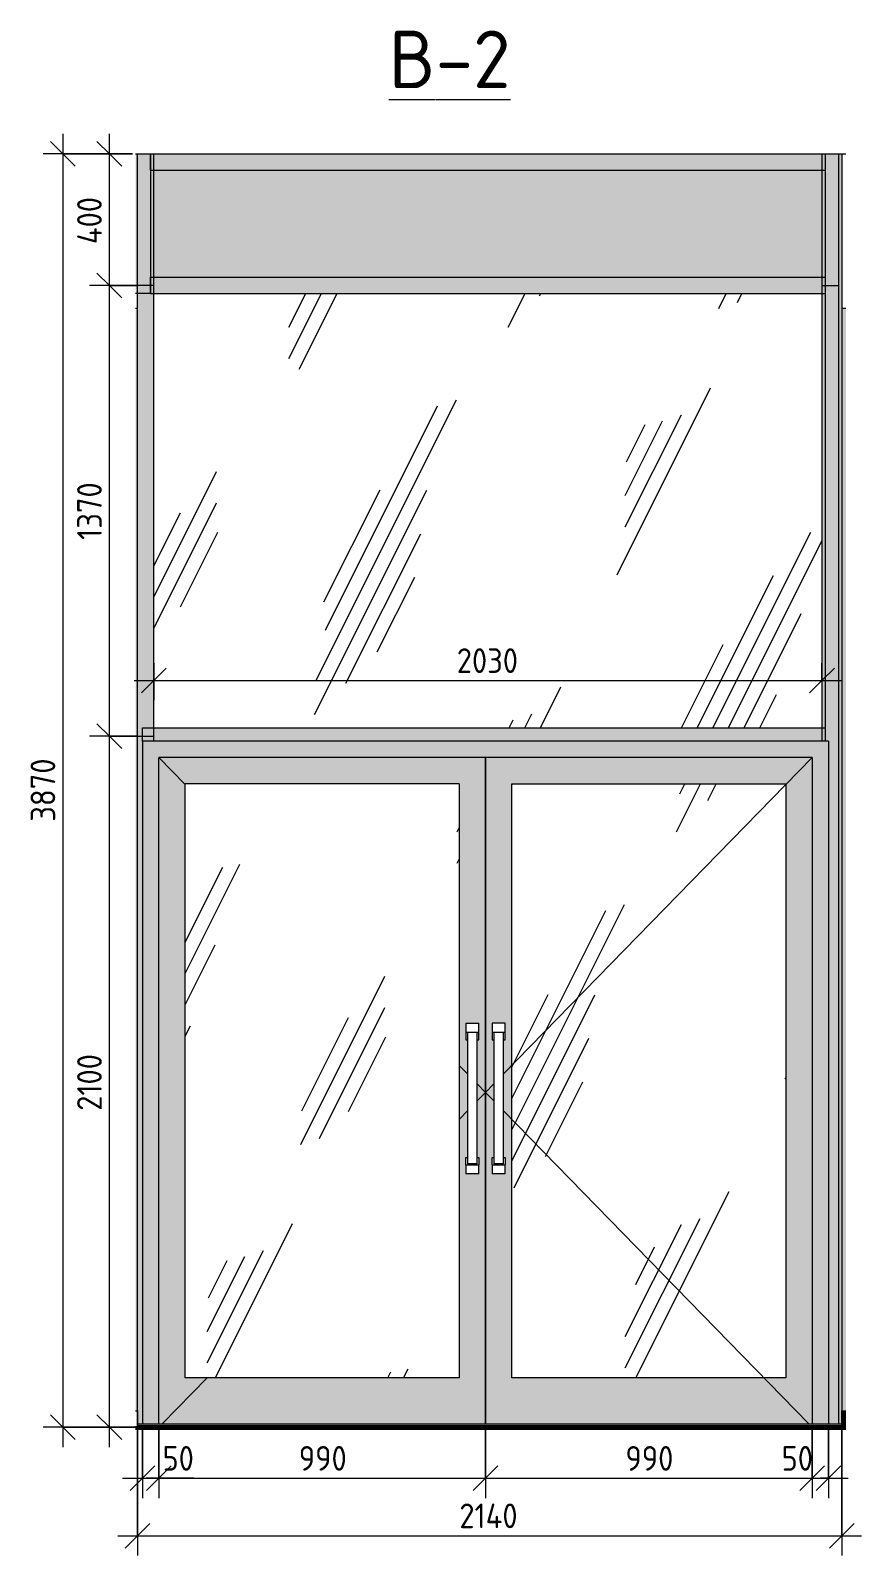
# Model space of a CAD drawing. Header units: millimetres. Extents: x 1399 to 16487, y 7988 to 12644.
# Drawn here: x 13962 to 16487, y 8010 to 12644 of the extents above; entities that cross this region are included whole.
import ezdxf

# ---------------------------------------------------------------- set-up
doc = ezdxf.new("R2010")
doc.units = ezdxf.units.MM
for name, color, linetype, lineweight in [('A-ANNO-DIMS', 7, 'Continuous', 9), ('A-ANNO-DIMS-50', 7, 'Continuous', 9), ('A-DOOR-1', 7, 'Continuous', 9), ('A-FLOR', 7, 'Continuous', 9), ('A-GENM', 7, 'Continuous', 9), ('A-GLAZ-CURT', 7, 'Continuous', 9), ('A-GLAZ-CWMG', 7, 'Continuous', 9), ('A-WALL-PATT', 7, 'Continuous', 9), ('I-WALL', 7, 'Continuous', 9), ('Ограждение', 7, 'Continuous', 9), ('Поручни', 7, 'Continuous', 9)]:
    doc.layers.add(name, color=color, linetype=linetype, lineweight=lineweight)
for name, color, linetype, lineweight, true_color in [('A-DOOR-GLAZ', 7, 'Continuous', 9, 0x8080ff), ('A-FLOR-FNSH-1', 7, 'Continuous', 25, 0x3c3c3c), ('G-ANNO-TEXT-1', 7, 'Continuous', 9, 0x3c3c3c)]:
    doc.layers.add(name, color=color, linetype=linetype, lineweight=lineweight, true_color=true_color)
doc.styles.add('GOST Common', font='GOST_Common.ttf', dxfattribs={"height": 175})
doc.styles.add('ISOCPEUR', font='isocpeur.ttf', dxfattribs={"width": 0.9, "height": 75})
doc.dimstyles.new('ISO-1_5', dxfattribs={"dimscale": 304.8, "dimtxt": 74.698588, "dimasz": 0.246063, "dimexe": 0.19685, "dimexo": 0, "dimgap": 0, "dimtad": 1, "dimdec": 0, "dimrnd": 10, "dimzin": 0, "dimdsep": 46, "dimtxsty": 'ISOCPEUR', "dimblk1": 'OBLIQUE', "dimblk2": 'OBLIQUE', "dimsah": 1, "dimcen": 0.09, "dimdle": 0.19685, "dimazin": 0, "dimtfac": 1, "dimtdec": 4, "dimtix": 1, "dimtmove": 0, "dimatfit": 3, "dimfxl": 1, "dimtvp": 1, "dimtolj": 1, "dimtzin": 0, "dimarcsym": 2})
doc.dimstyles.new('ISO-1_5_1', dxfattribs={"dimscale": 304.8, "dimtxt": 74.698588, "dimasz": 0.246063, "dimexe": 0.19685, "dimexo": 0, "dimgap": 0, "dimtad": 1, "dimdec": 0, "dimrnd": 10, "dimzin": 0, "dimdsep": 46, "dimtxsty": 'ISOCPEUR', "dimblk1": 'OBLIQUE', "dimblk2": 'OBLIQUE', "dimsah": 1, "dimcen": 0.09, "dimdle": 0.19685, "dimazin": 0, "dimtfac": 1, "dimtdec": 4, "dimtix": 1, "dimtmove": 1, "dimatfit": 3, "dimfxl": 1, "dimtvp": 1, "dimtolj": 1, "dimtzin": 0, "dimarcsym": 2})
pattern_1 = [(63.435, (-8888.9, 63.5), (-511.17, 1533.5), [635, -381, 635, -381, -807.81]), (63.435, (-8888.9, 63.5), (-511.17, 1533.5), [-2032, 254, -553.8]), (63.435, (-8920.7, 95.2), (-511.17, 1533.5), [508, -635, 381, -381, -934.81]), (63.435, (-8920.7, 95.2), (-511.17, 1533.5), [-1905, 444.5, -490.3]), (63.435, (-8920.7, 190.5), (-511.17, 1533.5), [381, -762, 254, -381, -1061.81]), (63.435, (-8920.7, 190.5), (-511.17, 1533.5), [-1778, 571.5, -490.3]), (63.435, (-8825.4, 95.2), (-511.17, 1533.5), [381, -762, 317.5, -12809.3]), (63.435, (-8730.2, 190.5), (-511.17, 1533.5), [190.5, -952.5, 127, -12999.8]), (63.435, (-8888.9, 349.2), (-511.17, 1533.5), [127, -952.5, 127, -508, -1125.31]), (63.435, (-8888.9, 349.2), (-511.17, 1533.5), [-1714.5, 317.5, -807.8]), (63.435, (-8317.4, 254), (-511.17, 1533.5), [635, -952.5, 762, -503.01]), (63.435, (-8317.4, 158.8), (-511.17, 1533.5), [889, -635, 952.5, -376.01]), (63.435, (-8253.9, 190.5), (-511.17, 1533.5), [1016, -508, 762, -553.81]), (63.435, (-8158.7, 285.8), (-511.17, 1533.5), [635, -889, 508, -807.81]), (63.435, (-8253.9, 476.2), (-511.17, 1533.5), [317.5, -1270, 381, -871.31]), (63.435, (-8063.4, 381), (-511.17, 1533.5), [254, -1270, 254, -1061.81])]

# ---------------------------------------------------------------- blocks, each defined once
blk = doc.blocks.new('Плинтус - Плинтус темный _ст_школа_-33366196-В-2 3 этаж')
at = {"layer": 'A-GENM'}
for p, q in [((-10135.9, 8450), (-10130, 8450)), ((-10130, 8450), (-10130, 8400))]:
    blk.add_line(p, q, dxfattribs=at)
blk = doc.blocks.new('Плинтус - Плинтус темный _ст_школа_-32864431-В-2 3 этаж')
at = {"layer": 'A-GENM'}
blk.add_hatch(color=256, dxfattribs=at).paths.add_polyline_path([(-7990, 8400), (-7977.5, 8400), (-7977.5, 8450), (-7990, 8450), (-7990, 8404)])
for p, q in [((-7990, 8450), (-7977.5, 8450)), ((-7990, 8410), (-7990, 8450)), ((-7990, 8400), (-7990, 8404))]:
    blk.add_line(p, q, dxfattribs=at)
blk = doc.blocks.new('Прямоугольный импост - Импост структурный с накладкой - 160мм Темный-31239214-В-2 3 этаж')
at = {"layer": 'A-GLAZ-CWMG'}
h = blk.add_hatch(color=256, dxfattribs=at)
h.paths.add_polyline_path([(-8030, 8400), (-8000, 8400), (-8000, 8404), (-8030, 8404)])
h.paths.add_polyline_path([(-8000, 8410), (-8000, 10500), (-8050, 10500), (-8050, 10485), (-8030, 10485), (-8030, 8410)])
for p, q in [((-8050, 10500), (-8050, 10485)), ((-8000, 10500), (-8000, 8410)), ((-8000, 8404), (-8000, 8400))]:
    blk.add_line(p, q, dxfattribs=at)
blk = doc.blocks.new('Прямоугольный импост - Импост структурный с накладкой - 160мм Темный-32469895-В-2 3 этаж')
at = {"layer": 'A-GLAZ-CWMG'}
blk.add_hatch(color=256, dxfattribs=at).paths.add_polyline_path([(-10080, 11895), (-10080, 12220), (-10090, 12220), (-10090, 11895)])
for p, q in [((-10130, 11870), (-10130, 12270)), ((-10080, 11870), (-10080, 12270)), ((-10080, 11870), (-10130, 11870))]:
    blk.add_line(p, q, dxfattribs=at)
blk = doc.blocks.new('Дверь_Витражная_остекление_ - ДВН_ДАО_Главный вход_1800 в свету 5-32258809-В-2 3 этаж')
at = {"layer": 'A-DOOR-1'}
h = blk.add_hatch(color=256, dxfattribs=at)
h.paths.add_polyline_path([(-10065, 8400), (-10065, 8404), (-10115, 8404), (-10115, 8400), (-10080, 8400)])
h.paths.add_polyline_path([(-8050, 8400), (-8030, 8400), (-8030.1, 8404), (-8080, 8404), (-8080, 8400)])
h.paths.add_polyline_path([(-10080, 8410), (-10065, 8410), (-10065, 10435), (-8080, 10435), (-8080, 8410), (-8030, 8410), (-8030, 10485), (-10115, 10485), (-10114.8, 8410)])
h = blk.add_hatch(color=256, dxfattribs=at)
h.paths.add_polyline_path([(-10065, 8400), (-10018, 8400), (-10018, 8402), (-9072.5, 8402), (-9072.5, 8404), (-10065, 8404), (-10065, 8403.3)])
h.paths.add_polyline_path([(-9985, 8410), (-9072.5, 8410), (-9072.5, 10435), (-10065, 10435), (-10065, 8410), (-10059.7, 8410)])
h.paths.add_polyline_path([(-9152.5, 8550), (-9985, 8550), (-9985, 10355), (-9152.5, 10355), (-9152.5, 8878.5)])
h.paths.add_polyline_path([(-9095.2, 9170), (-9132.5, 9170), (-9132.5, 9220), (-9127.5, 9220), (-9127.5, 9577.5), (-9132.5, 9577.5), (-9132.5, 9627.5), (-9092.5, 9627.5), (-9092.5, 9577.5), (-9097.5, 9577.5), (-9097.5, 9220), (-9092.5, 9220), (-9092.5, 9170), (-9093.2, 9170)])
h = blk.add_hatch(color=256, dxfattribs=at)
h.paths.add_polyline_path([(-8080, 8400), (-8080, 8404), (-9072.5, 8404), (-9072.5, 8402), (-8117.6, 8402), (-8117.6, 8400), (-8112.4, 8400)])
h.paths.add_polyline_path([(-8517.1, 8410), (-8080, 8410), (-8080, 10435), (-9072.5, 10435), (-9072.5, 8410), (-8992.5, 8410)])
h.paths.add_polyline_path([(-8992.5, 8550), (-8992.5, 10355), (-8160, 10355), (-8160, 8550), (-8517.1, 8550)])
h.paths.add_polyline_path([(-9051.8, 9170), (-9052.5, 9170), (-9052.5, 9220), (-9047.5, 9220), (-9047.5, 9577.5), (-9052.5, 9577.5), (-9052.5, 9627.5), (-9012.5, 9627.5), (-9012.5, 9577.5), (-9017.5, 9577.5), (-9017.5, 9220), (-9012.5, 9220), (-9012.5, 9170), (-9049.8, 9170)])
h = blk.add_hatch(dxfattribs=at)
h.set_pattern_fill('FP_3', color=256, style=0, pattern_type=2)
h.set_pattern_definition(pattern_1)
h.paths.add_polyline_path([(-9152.5, 8550), (-9152.5, 10355), (-9985, 10355), (-9985, 8550), (-9596.3, 8550)])
h = blk.add_hatch(dxfattribs=at)
h.set_pattern_fill('FP_3', color=256, style=0, pattern_type=2)
h.set_pattern_definition(pattern_1)
h.paths.add_polyline_path([(-8247.3, 8550), (-8160, 8550), (-8160, 10355), (-8992.5, 10355), (-8992.5, 8550), (-8517.1, 8550)])
for p, q in [((-10115, 10485), (-10115, 8410)), ((-8030, 10485), (-10115, 10485)), ((-8030, 10485), (-8030, 8410)), ((-10065, 8410), (-10065, 10435)), ((-9072.5, 10435), (-10065, 10435)), ((-10065, 10435), (-9985, 10353)), ((-9072.5, 10435), (-9072.5, 8410)), ((-8080, 10435), (-9072.5, 10435)), ((-9072.5, 8410), (-9072.5, 10435)), ((-8080, 10435), (-9017.5, 9473.9)), ((-8080, 10435), (-8080, 8410)), ((-8992.5, 8550), (-8992.5, 10355)), ((-8992.5, 10355), (-8160, 10355)), ((-8160, 10355), (-8160, 8550)), ((-9132.5, 9627.5), (-9132.5, 9600)), ((-9132.5, 9627.5), (-9092.5, 9627.5)), ((-9092.5, 9600), (-9132.5, 9600)), ((-9132.5, 9600), (-9132.5, 9577.5)), ((-9127.5, 9600), (-9127.5, 9200)), ((-9097.5, 9200), (-9097.5, 9600)), ((-9092.5, 9600), (-9092.5, 9627.5)), ((-9092.5, 9577.5), (-9092.5, 9600)), ((-9052.5, 9627.5), (-9052.5, 9600)), ((-9012.5, 9627.5), (-9052.5, 9627.5)), ((-9012.5, 9600), (-9052.5, 9600)), ((-9052.5, 9600), (-9052.5, 9577.5)), ((-9047.5, 9600), (-9047.5, 9200)), ((-9017.5, 9200), (-9017.5, 9600)), ((-9012.5, 9600), (-9012.5, 9627.5)), ((-9012.5, 9577.5), (-9012.5, 9600)), ((-9132.5, 9577.5), (-9127.5, 9577.5)), ((-9097.5, 9577.5), (-9092.5, 9577.5)), ((-9052.5, 9577.5), (-9047.5, 9577.5)), ((-9017.5, 9577.5), (-9012.5, 9577.5)), ((-9152.5, 9499.5), (-9127.5, 9473.9)), ((-9097.5, 9443.1), (-9072.5, 9417.5)), ((-9072.5, 9417.5), (-9097.5, 9391.9)), ((-9047.5, 9443.1), (-9072.5, 9417.5)), ((-9072.5, 9417.5), (-9047.5, 9391.9)), ((-9127.5, 9361.1), (-9152.5, 9335.5)), ((-9017.5, 9361.1), (-8089.8, 8410)), ((-9132.5, 9197.5), (-9132.5, 9220)), ((-9132.5, 9220), (-9127.5, 9220)), ((-9132.5, 9197.5), (-9132.5, 9170)), ((-9132.5, 9197.5), (-9092.5, 9197.5)), ((-9097.5, 9200), (-9127.5, 9200)), ((-9097.5, 9220), (-9092.5, 9220)), ((-9092.5, 9220), (-9092.5, 9197.5)), ((-9092.5, 9170), (-9092.5, 9197.5)), ((-9052.5, 9197.5), (-9052.5, 9220)), ((-9052.5, 9220), (-9047.5, 9220)), ((-9052.5, 9197.5), (-9052.5, 9170)), ((-9052.5, 9197.5), (-9012.5, 9197.5)), ((-9017.5, 9200), (-9047.5, 9200)), ((-9017.5, 9220), (-9012.5, 9220)), ((-9012.5, 9220), (-9012.5, 9197.5)), ((-9012.5, 9170), (-9012.5, 9197.5)), ((-9092.5, 9170), (-9132.5, 9170)), ((-9012.5, 9170), (-9052.5, 9170)), ((-9918.7, 8550), (-10055.2, 8410)), ((-8160, 8550), (-8992.5, 8550)), ((-10115, 8404), (-10115, 8400)), ((-10065, 8400), (-10065, 8404)), ((-10061.1, 8404), (-10065, 8400)), ((-9072.5, 8404), (-9072.5, 8402)), ((-9072.5, 8402), (-9072.5, 8404)), ((-8083.9, 8404), (-8080, 8400)), ((-8080, 8404), (-8080, 8400)), ((-8030, 8404), (-8030, 8400))]:
    blk.add_line(p, q, dxfattribs=at)
at = {"layer": 'A-DOOR-GLAZ'}
for p, q in [((-9152.5, 10355), (-9985, 10355)), ((-9985, 8550), (-9985, 10355)), ((-9152.5, 10355), (-9152.5, 8550)), ((-9152.5, 8550), (-9985, 8550))]:
    blk.add_line(p, q, dxfattribs=at)
blk = doc.blocks.new('Прямоугольный импост - Импост структурный с накладкой - 160мм Темный-32424191-В-2 3 этаж')
at = {"layer": 'A-GLAZ-CWMG'}
blk.add_hatch(color=256, dxfattribs=at).paths.add_polyline_path([(-8517.1, 12220), (-8040, 12220), (-8040, 12270), (-10090, 12270), (-10090, 12220), (-9056.7, 12220)])
for p, q in [((-10090, 12220), (-10090, 12270)), ((-8040, 12270), (-8040, 12220)), ((-10090, 12220), (-8040, 12220))]:
    blk.add_line(p, q, dxfattribs=at)
blk = doc.blocks.new('Прямоугольный импост - Импост структурный с накладкой - 160мм Темный-31915521-В-2 3 этаж')
at = {"layer": 'A-GLAZ-CWMG'}
h = blk.add_hatch(color=256, dxfattribs=at)
h.paths.add_polyline_path([(-8000, 8400), (-7990, 8400), (-7990, 8404), (-8000, 8404)])
h.paths.add_polyline_path([(-8000, 8410), (-7990, 8410), (-7990, 10500), (-8000, 10500), (-8000, 8636.2)])
for p, q in [((-8040, 10500), (-8040, 10485)), ((-7990, 10500), (-7990, 8450))]:
    blk.add_line(p, q, dxfattribs=at)
blk = doc.blocks.new('Системная панель - Стекло - 40мм-32469396-В-2 3 этаж')
at = {"layer": 'A-GLAZ-CURT'}
h = blk.add_hatch(dxfattribs=at)
h.set_pattern_fill('FP_3', color=256, style=0, pattern_type=2)
h.set_pattern_definition(pattern_1)
h.paths.add_polyline_path([(-9056.7, 10525), (-8050, 10525), (-8050, 11845), (-10080, 11845), (-10080, 10525)])
blk = doc.blocks.new('Прямоугольный импост - Импост структурный с накладкой - 160мм Темный-32469898-В-2 3 этаж')
at = {"layer": 'A-GLAZ-CWMG'}
blk.add_hatch(color=256, dxfattribs=at).paths.add_polyline_path([(-8040, 10500), (-8000, 10500), (-8000, 11870), (-8040, 11870), (-8040, 11845), (-8050, 11845), (-8050, 10525), (-8040, 10525), (-8040, 10515)])
for p, q in [((-8050, 11870), (-8000, 11870)), ((-8050, 11870), (-8050, 10500)), ((-8000, 11870), (-8000, 10500))]:
    blk.add_line(p, q, dxfattribs=at)
blk = doc.blocks.new('Прямоугольный импост - Импост структурный с накладкой - 160мм Темный-32469899-В-2 3 этаж')
at = {"layer": 'A-GLAZ-CWMG'}
blk.add_hatch(color=256, dxfattribs=at).paths.add_polyline_path([(-10130, 8400), (-10115, 8400), (-10115, 8404), (-10129.9, 8404), (-10129.9, 8410), (-10115, 8410), (-10115, 10485), (-10080, 10485), (-10080, 10500), (-10130, 10500), (-10130, 8404)])
for p, q in [((-10130, 10500), (-10080, 10500)), ((-10130, 8400), (-10130, 10500)), ((-10080, 10485), (-10080, 10500))]:
    blk.add_line(p, q, dxfattribs=at)
blk = doc.blocks.new('Прямоугольный импост - Импост структурный с накладкой - 160мм Темный-32258447-В-2 3 этаж')
at = {"layer": 'A-GLAZ-CWMG'}
blk.add_hatch(color=256, dxfattribs=at).paths.add_polyline_path([(-10080, 10485), (-8050, 10485), (-8050, 10500), (-8040, 10500), (-8040, 10525), (-10115, 10525), (-10115, 10500), (-10080, 10500)])
for p, q in [((-10115, 10485), (-10115, 10525)), ((-10115, 10525), (-8040, 10525)), ((-8040, 10525), (-8040, 10485))]:
    blk.add_line(p, q, dxfattribs=at)
blk = doc.blocks.new('Прямоугольный импост - Импост структурный с накладкой - 160мм Темный-32469394-В-2 3 этаж')
at = {"layer": 'A-GLAZ-CWMG'}
blk.add_hatch(color=256, dxfattribs=at).paths.add_polyline_path([(-7995.4, 10500), (-7990, 10500), (-7990, 11870), (-8000, 11870), (-8000, 10500)])
for p, q in [((-8040, 11870), (-8040, 10500)), ((-7990, 11870), (-7990, 10500))]:
    blk.add_line(p, q, dxfattribs=at)
blk = doc.blocks.new('Системная панель - Сэндвич - 40мм-32469398-В-2 3 этаж')
at = {"layer": 'A-GLAZ-CURT'}
blk.add_hatch(color=256, dxfattribs=at).paths.add_polyline_path([(-9596.3, 11895), (-8050, 11895), (-8050, 12220), (-10080, 12220), (-10080, 11895)])
blk = doc.blocks.new('Прямоугольный импост - Импост структурный с накладкой - 160мм Темный-32469399-В-2 3 этаж')
at = {"layer": 'A-GLAZ-CWMG'}
blk.add_hatch(color=256, dxfattribs=at).paths.add_polyline_path([(-8000, 11870), (-8000, 12270), (-8040, 12270), (-8040, 12220), (-8050, 12220), (-8050, 11895), (-8040, 11895), (-8040, 11870), (-8030, 11870)])
for p, q in [((-8050, 12270), (-8050, 11870)), ((-8000, 12270), (-8000, 11870))]:
    blk.add_line(p, q, dxfattribs=at)
blk = doc.blocks.new('Прямоугольный импост - Импост структурный с накладкой - 160мм Темный-32469400-В-2 3 этаж')
at = {"layer": 'A-GLAZ-CWMG'}
blk.add_hatch(color=256, dxfattribs=at).paths.add_polyline_path([(-10115, 10500), (-10115, 10525), (-10080, 10525), (-10080, 11845), (-10090, 11845), (-10090, 11870), (-10130, 11870), (-10130, 10500)])
for p, q in [((-10130, 10500), (-10130, 11870)), ((-10080, 10500), (-10080, 11870))]:
    blk.add_line(p, q, dxfattribs=at)
blk = doc.blocks.new('Прямоугольный импост - Импост структурный с накладкой - 160мм Темный-32424194-В-2 3 этаж')
at = {"layer": 'A-GLAZ-CWMG'}
blk.add_hatch(color=256, dxfattribs=at).paths.add_polyline_path([(-8040, 11845), (-8040, 11895), (-10090, 11895), (-10090, 11845), (-8517.1, 11845)])
for p, q in [((-10090, 11845), (-10090, 11895)), ((-10090, 11895), (-8040, 11895)), ((-8040, 11895), (-8040, 11845)), ((-10090, 11845), (-8040, 11845))]:
    blk.add_line(p, q, dxfattribs=at)
blk = doc.blocks.new('Прямоугольный импост - Импост структурный с накладкой - 160мм-32469395-В-2 3 этаж')
at = {"layer": 'A-GLAZ-CWMG'}
blk.add_hatch(color=256, dxfattribs=at).paths.add_polyline_path([(-10135.9, 11845), (-10130, 11845), (-10130, 11870), (-10090, 11870), (-10090, 12270), (-10135.9, 12270), (-10135.9, 11870)])
for p, q in [((-10090, 12270), (-10090, 11845)), ((-10090, 11845), (-10135.9, 11845))]:
    blk.add_line(p, q, dxfattribs=at)
blk = doc.blocks.new('Прямоугольный импост - Импост структурный с накладкой - 160мм Темный-32352605-В-2 3 этаж')
at = {"layer": 'A-GLAZ-CWMG'}
blk.add_hatch(color=256, dxfattribs=at).paths.add_polyline_path([(-7999, 11870), (-7990, 11870), (-7990, 12270), (-8000, 12270), (-8000, 11870)])
for p, q in [((-8040, 12270), (-8040, 11870)), ((-7990, 12270), (-7990, 11870))]:
    blk.add_line(p, q, dxfattribs=at)
blk = doc.blocks.new('Ограждение - Ограждение-32974219-В-2 3 этаж')
at = {"layer": 'Ограждение'}
blk.add_hatch(color=256, dxfattribs=at).paths.add_polyline_path([(-7989.9, 8404), (-7989.9, 8404), (-7990, 8410), (-10129.9, 8410), (-10129.9, 8404), (-7990, 8404)])
at = {"layer": 'Поручни'}
for p, q in [((-10129.9, 8404), (-10129.9, 8410)), ((-10129.9, 8410), (-7989.9, 8410)), ((-7989.9, 8404), (-10129.9, 8404)), ((-7989.9, 8410), (-7989.9, 8404))]:
    blk.add_line(p, q, dxfattribs=at)
blk = doc.blocks.new('Ограждение - Ограждение-32989861-В-2 3 этаж')
at = {"layer": 'Поручни'}
for p, q in [((-10129.9, 8404), (-10129.9, 8410)), ((-10129.9, 8410), (-7989.9, 8410)), ((-7989.9, 8404), (-10129.9, 8404)), ((-7989.9, 8410), (-7989.9, 8404))]:
    blk.add_line(p, q, dxfattribs=at)
blk = doc.blocks.new('DIMBLOCK55-В-2 3 этаж')
at = {"layer": 'A-ANNO-DIMS-50'}
for p, q in [((14286.8, 8400), (14286.8, 8010.3)), ((14286.8, 8070.3), (14286.8, 8400)), ((16426.8, 8400), (16426.8, 8010.3)), ((16426.8, 8070.3), (16426.8, 8400)), ((14226.8, 8070.3), (16486.8, 8070.3))]:
    blk.add_line(p, q, dxfattribs=at)
at = {"layer": 'A-ANNO-DIMS-50', "lineweight": 20}
for p, q in [((14286.8, 8070.3), (14249.3, 8032.8)), ((14286.8, 8070.3), (14324.3, 8107.8)), ((16426.8, 8070.3), (16389.3, 8032.8)), ((16426.8, 8070.3), (16464.3, 8107.8))]:
    blk.add_line(p, q, dxfattribs=at)
at = {"layer": 'A-ANNO-DIMS-50', "color": 0, "insert": (15264.9, 8168.3), "char_height": 75, "width": 220.648, "attachment_point": 1, "line_spacing_factor": 1.149209, "style": 'ISOCPEUR'}
blk.add_mtext('2140', dxfattribs=at)
blk = doc.blocks.new('_Oblique')
at = {"color": 0, "linetype": 'ByBlock', "lineweight": -2}
blk.add_line((-0.5, -0.5), (0.5, 0.5), dxfattribs=at)
blk = doc.blocks.new('DIMBLOCK56-В-2 3 этаж')
at = {"layer": 'A-ANNO-DIMS-50', "lineweight": 20}
for p, q in [((14201.3, 10500), (14163.8, 10537.5)), ((14201.3, 10500), (14238.8, 10462.5)), ((14201.3, 8400), (14163.8, 8437.5)), ((14201.3, 8400), (14238.8, 8362.5))]:
    blk.add_line(p, q, dxfattribs=at)
at = {"layer": 'A-ANNO-DIMS-50'}
for p, q in [((14286.8, 10500), (14141.3, 10500)), ((14201.3, 8340), (14201.3, 10500)), ((14201.3, 10500), (14286.8, 10500)), ((14286.8, 8400), (14141.3, 8400)), ((14201.3, 8400), (14286.8, 8400))]:
    blk.add_line(p, q, dxfattribs=at)
at = {"layer": 'A-ANNO-DIMS-50', "color": 0, "insert": (14103.4, 9361.7), "char_height": 75, "width": 212.029, "attachment_point": 1, "rotation": 90, "line_spacing_factor": 1.149209, "style": 'ISOCPEUR'}
blk.add_mtext('2100', dxfattribs=at)
blk = doc.blocks.new('DIMBLOCK57-В-2 3 этаж')
at = {"layer": 'A-ANNO-DIMS-50'}
for p, q in [((14286.8, 11870), (14141.3, 11870)), ((14201.3, 10500), (14201.3, 11870)), ((14201.3, 11870), (14286.8, 11870)), ((14286.8, 10500), (14141.3, 10500)), ((14201.3, 10500), (14286.8, 10500))]:
    blk.add_line(p, q, dxfattribs=at)
at = {"layer": 'A-ANNO-DIMS-50', "lineweight": 20}
for p, q in [((14201.3, 11870), (14163.8, 11907.5)), ((14201.3, 11870), (14238.8, 11832.5)), ((14201.3, 10500), (14163.8, 10537.5)), ((14201.3, 10500), (14238.8, 10462.5))]:
    blk.add_line(p, q, dxfattribs=at)
at = {"layer": 'A-ANNO-DIMS-50', "color": 0, "insert": (14103.4, 11096.7), "char_height": 75, "width": 212.029, "attachment_point": 1, "rotation": 90, "line_spacing_factor": 1.149209, "style": 'ISOCPEUR'}
blk.add_mtext('1370', dxfattribs=at)
blk = doc.blocks.new('DIMBLOCK58-В-2 3 этаж')
at = {"layer": 'A-ANNO-DIMS-50'}
for p, q in [((14201.3, 11870), (14201.3, 12330)), ((14271.3, 12270), (14141.3, 12270)), ((14201.3, 12270), (14271.3, 12270)), ((14286.8, 11870), (14141.3, 11870)), ((14201.3, 11870), (14286.8, 11870))]:
    blk.add_line(p, q, dxfattribs=at)
at = {"layer": 'A-ANNO-DIMS-50', "lineweight": 20}
for p, q in [((14201.3, 12270), (14163.8, 12307.5)), ((14201.3, 12270), (14238.8, 12232.5)), ((14201.3, 11870), (14163.8, 11907.5)), ((14201.3, 11870), (14238.8, 11832.5))]:
    blk.add_line(p, q, dxfattribs=at)
at = {"layer": 'A-ANNO-DIMS-50', "color": 0, "insert": (14103.4, 11995.3), "char_height": 75, "width": 179.277, "attachment_point": 1, "rotation": 90, "line_spacing_factor": 1.149209, "style": 'ISOCPEUR'}
blk.add_mtext('400', dxfattribs=at)
blk = doc.blocks.new('DIMBLOCK59-В-2 3 этаж')
at = {"layer": 'A-ANNO-DIMS-50'}
for p, q in [((14336.8, 10722.1), (14336.8, 10609.1)), ((14336.8, 10669.1), (14336.8, 10722.1)), ((16366.8, 10722.1), (16366.8, 10609.1)), ((16366.8, 10669.1), (16366.8, 10722.1)), ((14276.8, 10669.1), (16426.8, 10669.1))]:
    blk.add_line(p, q, dxfattribs=at)
at = {"layer": 'A-ANNO-DIMS-50', "lineweight": 20}
for p, q in [((14336.8, 10669.1), (14374.3, 10706.6)), ((16366.8, 10669.1), (16404.3, 10706.6)), ((14336.8, 10669.1), (14299.3, 10631.6)), ((16366.8, 10669.1), (16329.3, 10631.6))]:
    blk.add_line(p, q, dxfattribs=at)
at = {"layer": 'A-ANNO-DIMS-50', "color": 0, "insert": (15257, 10767.1), "char_height": 75, "width": 227.543, "attachment_point": 1, "line_spacing_factor": 1.149209, "style": 'ISOCPEUR'}
blk.add_mtext('2030', dxfattribs=at)
blk = doc.blocks.new('DIMBLOCK60-В-2 3 этаж')
at = {"layer": 'A-ANNO-DIMS-50'}
for p, q in [((14060, 12330), (14060, 8340)), ((14271.3, 12270), (14000, 12270)), ((14060, 12270), (14271.3, 12270)), ((14286.8, 8400), (14000, 8400)), ((14060, 8400), (14286.8, 8400))]:
    blk.add_line(p, q, dxfattribs=at)
at = {"layer": 'A-ANNO-DIMS-50', "lineweight": 20}
for p, q in [((14060, 12270), (14022.5, 12307.5)), ((14060, 12270), (14097.5, 12232.5)), ((14060, 8400), (14022.5, 8437.5)), ((14060, 8400), (14097.5, 8362.5))]:
    blk.add_line(p, q, dxfattribs=at)
at = {"layer": 'A-ANNO-DIMS-50', "color": 0, "insert": (13962, 10240.2), "char_height": 75, "width": 227.543, "attachment_point": 1, "rotation": 90, "line_spacing_factor": 1.149209, "style": 'ISOCPEUR'}
blk.add_mtext('3870', dxfattribs=at)
blk = doc.blocks.new('DIMBLOCK61-В-2 3 этаж')
at = {"layer": 'A-ANNO-DIMS-50'}
for p, q in [((14301.8, 8400), (14301.8, 8185)), ((14301.8, 8245), (14301.8, 8400)), ((14351.8, 8400), (14351.8, 8185)), ((14351.8, 8245), (14351.8, 8400)), ((14241.8, 8245), (14351.8, 8245)), ((14312.8, 8245), (14326.8, 8245)), ((14457.6, 8245), (14312.8, 8245))]:
    blk.add_line(p, q, dxfattribs=at)
at = {"layer": 'A-ANNO-DIMS-50', "lineweight": 20}
for p, q in [((14301.8, 8245), (14339.3, 8282.5)), ((14351.8, 8245), (14389.3, 8282.5)), ((14301.8, 8245), (14264.3, 8207.5)), ((14351.8, 8245), (14314.3, 8207.5))]:
    blk.add_line(p, q, dxfattribs=at)
at = {"layer": 'A-ANNO-DIMS-50', "color": 0, "insert": (14362.8, 8343), "char_height": 75, "width": 113.772, "attachment_point": 1, "line_spacing_factor": 1.149209, "style": 'ISOCPEUR'}
blk.add_mtext('50', dxfattribs=at)
blk = doc.blocks.new('DIMBLOCK62-В-2 3 этаж')
at = {"layer": 'A-ANNO-DIMS-50'}
for p, q in [((14351.8, 8400), (14351.8, 8185)), ((14351.8, 8245), (14351.8, 8400)), ((15344.3, 8400), (15344.3, 8185)), ((15344.3, 8245), (15344.3, 8400)), ((14351.8, 8245), (15344.3, 8245))]:
    blk.add_line(p, q, dxfattribs=at)
at = {"layer": 'A-ANNO-DIMS-50', "lineweight": 20}
for p, q in [((14351.8, 8245), (14389.3, 8282.5)), ((15344.3, 8245), (15381.8, 8282.5)), ((14351.8, 8245), (14314.3, 8207.5)), ((15344.3, 8245), (15306.8, 8207.5))]:
    blk.add_line(p, q, dxfattribs=at)
at = {"layer": 'A-ANNO-DIMS-50', "color": 0, "insert": (14777, 8343), "char_height": 75, "width": 170.658, "attachment_point": 1, "line_spacing_factor": 1.149209, "style": 'ISOCPEUR'}
blk.add_mtext('990', dxfattribs=at)
blk = doc.blocks.new('DIMBLOCK63-В-2 3 этаж')
at = {"layer": 'A-ANNO-DIMS-50'}
for p, q in [((15344.3, 8400), (15344.3, 8185)), ((15344.3, 8245), (15344.3, 8400)), ((16336.8, 8400), (16336.8, 8185)), ((16336.8, 8245), (16336.8, 8400)), ((15344.3, 8245), (16336.8, 8245))]:
    blk.add_line(p, q, dxfattribs=at)
at = {"layer": 'A-ANNO-DIMS-50', "lineweight": 20}
for p, q in [((15344.3, 8245), (15381.8, 8282.5)), ((16336.8, 8245), (16374.3, 8282.5)), ((15344.3, 8245), (15306.8, 8207.5)), ((16336.8, 8245), (16299.3, 8207.5))]:
    blk.add_line(p, q, dxfattribs=at)
at = {"layer": 'A-ANNO-DIMS-50', "color": 0, "insert": (15769.5, 8343), "char_height": 75, "width": 170.658, "attachment_point": 1, "line_spacing_factor": 1.149209, "style": 'ISOCPEUR'}
blk.add_mtext('990', dxfattribs=at)
blk = doc.blocks.new('DIMBLOCK64-В-2 3 этаж')
at = {"layer": 'A-ANNO-DIMS-50'}
for p, q in [((16336.8, 8400), (16336.8, 8185)), ((16336.8, 8245), (16336.8, 8400)), ((16386.8, 8400), (16386.8, 8185)), ((16386.8, 8245), (16386.8, 8400)), ((16244, 8245), (16388.8, 8245)), ((16336.8, 8245), (16446.8, 8245)), ((16388.8, 8245), (16361.8, 8245))]:
    blk.add_line(p, q, dxfattribs=at)
at = {"layer": 'A-ANNO-DIMS-50', "lineweight": 20}
for p, q in [((16336.8, 8245), (16374.3, 8282.5)), ((16386.8, 8245), (16424.3, 8282.5)), ((16336.8, 8245), (16299.3, 8207.5)), ((16386.8, 8245), (16349.3, 8207.5))]:
    blk.add_line(p, q, dxfattribs=at)
at = {"layer": 'A-ANNO-DIMS-50', "color": 0, "insert": (16244, 8343), "char_height": 75, "width": 113.772, "attachment_point": 1, "line_spacing_factor": 1.149209, "style": 'ISOCPEUR'}
blk.add_mtext('50', dxfattribs=at)

msp = doc.modelspace()

# ---------------------------------------------------------------- hatches: boundary and pattern name
at = {"layer": 'A-FLOR'}
for points in [[(15375.5, 8400), (15375.5, 8402), (14398.8, 8402), (14398.8, 8400), (15360.1, 8400)], [(16256.8, 8400), (16299.2, 8400), (16299.2, 8402), (15375.5, 8402), (15375.5, 8400), (16250.5, 8400)]]:
    msp.add_hatch(color=256, dxfattribs=at).paths.add_polyline_path(points)
at = {"layer": 'A-WALL-PATT'}
h = msp.add_hatch(color=256, dxfattribs=at)
h.paths.add_polyline_path([(14286.8, 8450), (14286.8, 11800), (14280.9, 11800), (14280.9, 8450)])
h.paths.add_polyline_path([(16426.8, 8450), (16439.3, 8450), (16439.3, 11800), (16426.8, 11800), (16426.8, 8636.2)])

# ---------------------------------------------------------------- linework, layer by layer
at = {"layer": 'A-FLOR'}
for p, q in [((14280.9, 12270), (16439.3, 12270)), ((14398.8, 8402), (16299.2, 8402)), ((14398.8, 8400), (14398.8, 8402)), ((15375.5, 8402), (15375.5, 8400)), ((16299.2, 8402), (16299.2, 8400))]:
    msp.add_line(p, q, dxfattribs=at)
at = {"layer": 'A-FLOR-FNSH-1'}
for p, q in [((16439.3, 8400), (14280.9, 8400)), ((14280.9, 8395), (16439.3, 8395))]:
    msp.add_line(p, q, dxfattribs=at)
at = {"layer": 'I-WALL'}
for p, q in [((14286.8, 11800), (14280.9, 11800)), ((14286.8, 8400), (14286.8, 11800)), ((16439.3, 11800), (16426.8, 11800)), ((16426.8, 11800), (16426.8, 8450))]:
    msp.add_line(p, q, dxfattribs=at)

# ---------------------------------------------------------------- block references
at = {"layer": 'A-DOOR-1'}
msp.add_blockref('Дверь_Витражная_остекление_ - ДВН_ДАО_Главный вход_1800 в свету 5-32258809-В-2 3 этаж', (24416.8, 0), dxfattribs=at)
at = {"layer": 'A-GENM'}
for name in ['Плинтус - Плинтус темный _ст_школа_-33366196-В-2 3 этаж', 'Плинтус - Плинтус темный _ст_школа_-32864431-В-2 3 этаж']:
    msp.add_blockref(name, (24416.8, 0), dxfattribs=at)
at = {"layer": 'A-GLAZ-CURT'}
for name in ['Системная панель - Сэндвич - 40мм-32469398-В-2 3 этаж', 'Системная панель - Стекло - 40мм-32469396-В-2 3 этаж']:
    msp.add_blockref(name, (24416.8, 0), dxfattribs=at)
at = {"layer": 'A-GLAZ-CWMG'}
for name in ['Прямоугольный импост - Импост структурный с накладкой - 160мм-32469395-В-2 3 этаж', 'Прямоугольный импост - Импост структурный с накладкой - 160мм Темный-32469895-В-2 3 этаж', 'Прямоугольный импост - Импост структурный с накладкой - 160мм Темный-32424191-В-2 3 этаж', 'Прямоугольный импост - Импост структурный с накладкой - 160мм Темный-32469399-В-2 3 этаж', 'Прямоугольный импост - Импост структурный с накладкой - 160мм Темный-32352605-В-2 3 этаж', 'Прямоугольный импост - Импост структурный с накладкой - 160мм Темный-32469400-В-2 3 этаж', 'Прямоугольный импост - Импост структурный с накладкой - 160мм Темный-32424194-В-2 3 этаж', 'Прямоугольный импост - Импост структурный с накладкой - 160мм Темный-32469898-В-2 3 этаж', 'Прямоугольный импост - Импост структурный с накладкой - 160мм Темный-32469394-В-2 3 этаж', 'Прямоугольный импост - Импост структурный с накладкой - 160мм Темный-32258447-В-2 3 этаж', 'Прямоугольный импост - Импост структурный с накладкой - 160мм Темный-32469899-В-2 3 этаж', 'Прямоугольный импост - Импост структурный с накладкой - 160мм Темный-31239214-В-2 3 этаж', 'Прямоугольный импост - Импост структурный с накладкой - 160мм Темный-31915521-В-2 3 этаж']:
    msp.add_blockref(name, (24416.8, 0), dxfattribs=at)
at = {"layer": 'Поручни'}
for name in ['Ограждение - Ограждение-32974219-В-2 3 этаж', 'Ограждение - Ограждение-32989861-В-2 3 этаж']:
    msp.add_blockref(name, (24416.8, 0), dxfattribs=at)

# ---------------------------------------------------------------- texts
at = {"layer": 'G-ANNO-TEXT-1', "char_height": 175, "attachment_point": 1, "style": 'GOST Common'}
for s, insert, width in [('\\L\\fGOST Common|b0|i0|c204|p34|;\\LВ', (15050.5, 12644.3), 172.363), ('\\L-2', (15192.8, 12644.3), 304.641)]:
    msp.add_mtext(s, dxfattribs=dict(at, insert=insert, width=width))

# ---------------------------------------------------------------- dimensions: what is measured, and where the dimension line sits
at = {"layer": 'A-ANNO-DIMS'}
for base, p1, p2, override, picture, middle in [((14060, 8400), (14271.3, 12270), (14286.8, 8400), {"dimpost": '<>', "dimfxl": 3870.031056}, 'DIMBLOCK60-В-2 3 этаж', (14022.5, 10335)), ((14201.3, 12270), (14286.8, 11870), (14271.3, 12270), {"dimpost": '<>', "dimfxl": 400.300354}, 'DIMBLOCK58-В-2 3 этаж', (14163.8, 12070)), ((14201.3, 11870), (14286.8, 10500), (14286.8, 11870), {"dimpost": '<>', "dimfxl": 1370}, 'DIMBLOCK57-В-2 3 этаж', (14163.8, 11185)), ((14201.3, 10500), (14286.8, 8400), (14286.8, 10500), {"dimpost": '<>', "dimfxl": 2100}, 'DIMBLOCK56-В-2 3 этаж', (14163.8, 9450))]:
    dim = msp.add_linear_dim(base=base, p1=p1, p2=p2, angle=90, dimstyle='ISO-1_5', override=override, dxfattribs=at)
    dim.commit()
    dim.dimension.update_dxf_attribs({"geometry": picture, "text_midpoint": middle})
for base, p1, p2, override, picture, middle in [((16366.8, 10669.1), (14336.8, 10722.1), (16366.8, 10722.1), {"dimpost": '<>', "dimfxl": 2030}, 'DIMBLOCK59-В-2 3 этаж', (15351.8, 10706.6)), ((16426.8, 8070.3), (14286.8, 8400), (16426.8, 8400), {"dimpost": '<>', "dimfxl": 2140}, 'DIMBLOCK55-В-2 3 этаж', (15356.8, 8107.8)), ((15344.3440983, 8245.006051), (14351.8440983, 8400), (15344.3440983, 8400), {"dimpost": '<>', "dimfxl": 992.5}, 'DIMBLOCK62-В-2 3 этаж', (14848.0940983, 8282.506051)), ((16336.8440983, 8245.006051), (15344.3440983, 8400), (16336.8440983, 8400), {"dimpost": '<>', "dimfxl": 992.5}, 'DIMBLOCK63-В-2 3 этаж', (15840.5940983, 8282.506051))]:
    dim = msp.add_linear_dim(base=base, p1=p1, p2=p2, dimstyle='ISO-1_5', override=override, dxfattribs=at)
    dim.commit()
    dim.dimension.update_dxf_attribs({"geometry": picture, "text_midpoint": middle})
for base, p1, p2, picture, middle in [((14351.8, 8245), (14301.8, 8400), (14351.8, 8400), 'DIMBLOCK61-В-2 3 этаж', (14419.7, 8293)), ((16386.8, 8245), (16336.8, 8400), (16386.8, 8400), 'DIMBLOCK64-В-2 3 этаж', (16300.9, 8293))]:
    dim = msp.add_linear_dim(base=base, p1=p1, p2=p2, dimstyle='ISO-1_5_1', override={"dimpost": '<>', "dimfxl": 50}, dxfattribs=at)
    dim.commit()
    dim.dimension.update_dxf_attribs({"geometry": picture, "text_midpoint": middle, "dimtype": 160})

doc.saveas('drawing.dxf')
